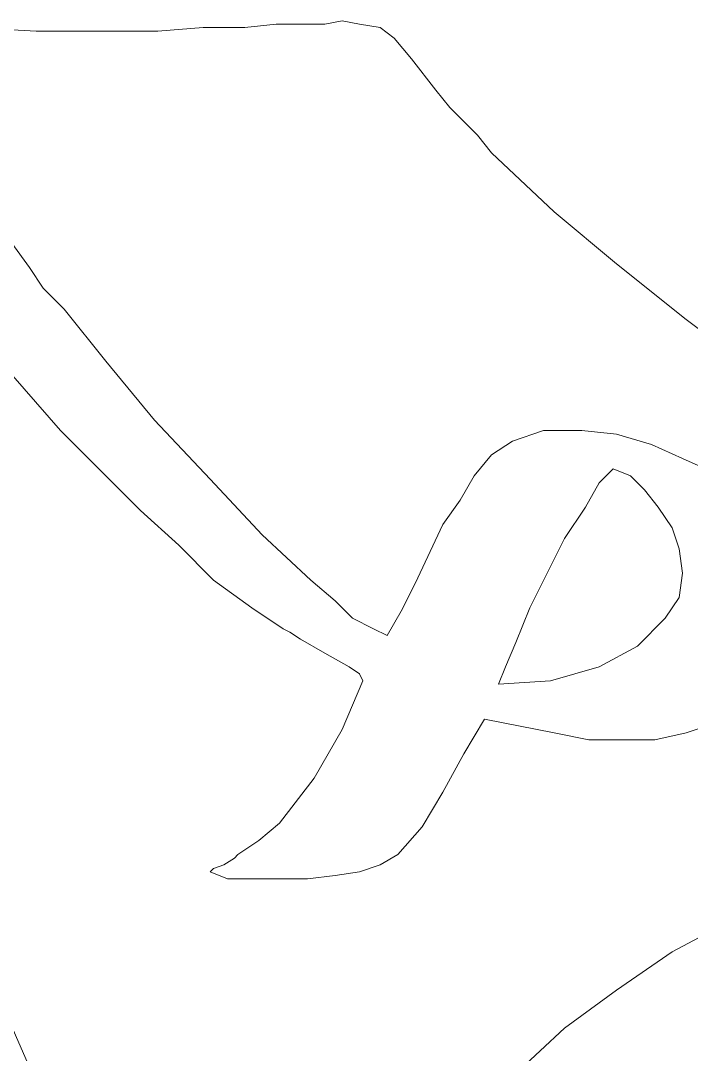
# Model space of a CAD drawing. Header units: centimetres. Extents: x -51 to 51, y -37 to 37.
# Drawn here: x 0.89 to 5.99, y -8.39 to -0.53 of the extents above; entities that cross this region are included whole.
import ezdxf

# ---------------------------------------------------------------- set-up
doc = ezdxf.new("R2010")
doc.units = ezdxf.units.CM
doc.header["$MEASUREMENT"] = 0
doc.layers.add('Layer 1', color=7, linetype='Continuous')

msp = doc.modelspace()

# ---------------------------------------------------------------- linework, layer by layer
at = {"layer": 'Layer 1', "lineweight": 9}
for points, knots in [([(1.5072, -0.60796), (1.5072, -0.60796), (1.00491, -0.60796), (1.00491, -0.60796), (1.00491, -0.60796), (1.00491, -0.60796), (0.50262, -0.58153), (0.50262, -0.58153), (0.50262, -0.58153), (0.50262, -0.58153), (-0.02611, -0.55509), (-0.02611, -0.55509), (-0.02611, -0.55509), (-0.02611, -0.55509), (-0.52841, -0.52865), (-0.52841, -0.52865)], [0, 0, 0, 0, 0.2, 0.2, 0.2, 0.2, 0.4, 0.4, 0.4, 0.4, 0.6, 0.6, 0.6, 0.6, 1, 1, 1, 1]), ([(-0.52841, -0.52865), (-0.52841, -0.52865), (-0.42266, -0.68727), (-0.42266, -0.68727), (-0.42266, -0.68727), (-0.42266, -0.68727), (-0.26404, -0.89876), (-0.26404, -0.89876), (-0.26404, -0.89876), (-0.26404, -0.89876), (-0.07899, -1.13669), (-0.07899, -1.13669), (-0.07899, -1.13669), (-0.07899, -1.13669), (0.15894, -1.42749), (0.15894, -1.42749), (0.15894, -1.42749), (0.15894, -1.42749), (0.39687, -1.71829), (0.39687, -1.71829), (0.39687, -1.71829), (0.39687, -1.71829), (0.60836, -1.98266), (0.60836, -1.98266), (0.60836, -1.98266), (0.60836, -1.98266), (0.81985, -2.22059), (0.81985, -2.22059), (0.81985, -2.22059), (0.81985, -2.22059), (0.95204, -2.40564), (0.95204, -2.40564)], [0, 0, 0, 0, 0.1111111, 0.1111111, 0.1111111, 0.1111111, 0.2222222, 0.2222222, 0.2222222, 0.2222222, 0.3333333, 0.3333333, 0.3333333, 0.3333333, 0.4444444, 0.4444444, 0.4444444, 0.4444444, 0.5555556, 0.5555556, 0.5555556, 0.5555556, 0.6666667, 0.6666667, 0.6666667, 0.6666667, 0.7777778, 0.7777778, 0.7777778, 0.7777778, 1, 1, 1, 1]), ([(4.04511, -1.05738), (4.04511, -1.05738), (3.86005, -0.81945), (3.86005, -0.81945), (3.86005, -0.81945), (3.86005, -0.81945), (3.72787, -0.66083), (3.72787, -0.66083), (3.72787, -0.66083), (3.72787, -0.66083), (3.62212, -0.58153), (3.62212, -0.58153), (3.62212, -0.58153), (3.62212, -0.58153), (3.4635, -0.55509), (3.4635, -0.55509), (3.4635, -0.55509), (3.4635, -0.55509), (3.33132, -0.52865), (3.33132, -0.52865), (3.33132, -0.52865), (3.33132, -0.52865), (3.19914, -0.55509), (3.19914, -0.55509), (3.19914, -0.55509), (3.19914, -0.55509), (3.04052, -0.55509), (3.04052, -0.55509), (3.04052, -0.55509), (3.04052, -0.55509), (2.82903, -0.55509), (2.82903, -0.55509), (2.82903, -0.55509), (2.82903, -0.55509), (2.5911, -0.58153), (2.5911, -0.58153), (2.5911, -0.58153), (2.5911, -0.58153), (2.27386, -0.58153), (2.27386, -0.58153), (2.27386, -0.58153), (2.27386, -0.58153), (1.93019, -0.60796), (1.93019, -0.60796), (1.93019, -0.60796), (1.93019, -0.60796), (1.5072, -0.60796), (1.5072, -0.60796)], [0, 0, 0, 0, 0.0769231, 0.0769231, 0.0769231, 0.0769231, 0.1538462, 0.1538462, 0.1538462, 0.1538462, 0.2307692, 0.2307692, 0.2307692, 0.2307692, 0.3076923, 0.3076923, 0.3076923, 0.3076923, 0.3846154, 0.3846154, 0.3846154, 0.3846154, 0.4615385, 0.4615385, 0.4615385, 0.4615385, 0.5384615, 0.5384615, 0.5384615, 0.5384615, 0.6153846, 0.6153846, 0.6153846, 0.6153846, 0.6923077, 0.6923077, 0.6923077, 0.6923077, 0.7692308, 0.7692308, 0.7692308, 0.7692308, 0.8461538, 0.8461538, 0.8461538, 0.8461538, 1, 1, 1, 1]), ([(4.46809, -1.53324), (4.46809, -1.53324), (4.36234, -1.40106), (4.36234, -1.40106), (4.36234, -1.40106), (4.36234, -1.40106), (4.2566, -1.29531), (4.2566, -1.29531), (4.2566, -1.29531), (4.2566, -1.29531), (4.15085, -1.18956), (4.15085, -1.18956), (4.15085, -1.18956), (4.15085, -1.18956), (4.04511, -1.05738), (4.04511, -1.05738)], [0, 0, 0, 0, 0.2, 0.2, 0.2, 0.2, 0.4, 0.4, 0.4, 0.4, 0.6, 0.6, 0.6, 0.6, 1, 1, 1, 1]), ([(5.4198, -2.37921), (5.4198, -2.37921), (4.94395, -1.98266), (4.94395, -1.98266), (4.94395, -1.98266), (4.94395, -1.98266), (4.46809, -1.53324), (4.46809, -1.53324)], [0, 0, 0, 0, 0.3333333, 0.3333333, 0.3333333, 0.3333333, 1, 1, 1, 1]), ([(0.95204, -2.40564), (0.95204, -2.40564), (1.05778, -2.56426), (1.05778, -2.56426), (1.05778, -2.56426), (1.05778, -2.56426), (1.2164, -2.72288), (1.2164, -2.72288), (1.2164, -2.72288), (1.2164, -2.72288), (1.53364, -3.11943), (1.53364, -3.11943), (1.53364, -3.11943), (1.53364, -3.11943), (1.90375, -3.56885), (1.90375, -3.56885), (1.90375, -3.56885), (1.90375, -3.56885), (2.32673, -4.01827), (2.32673, -4.01827), (2.32673, -4.01827), (2.32673, -4.01827), (2.72328, -4.44125), (2.72328, -4.44125), (2.72328, -4.44125), (2.72328, -4.44125), (3.09339, -4.78493), (3.09339, -4.78493), (3.09339, -4.78493), (3.09339, -4.78493), (3.27845, -4.94354), (3.27845, -4.94354), (3.27845, -4.94354), (3.27845, -4.94354), (3.41063, -5.07573), (3.41063, -5.07573), (3.41063, -5.07573), (3.41063, -5.07573), (3.56925, -5.15504), (3.56925, -5.15504), (3.56925, -5.15504), (3.56925, -5.15504), (3.67499, -5.20791), (3.67499, -5.20791)], [0, 0, 0, 0, 0.0833333, 0.0833333, 0.0833333, 0.0833333, 0.1666667, 0.1666667, 0.1666667, 0.1666667, 0.25, 0.25, 0.25, 0.25, 0.3333333, 0.3333333, 0.3333333, 0.3333333, 0.4166667, 0.4166667, 0.4166667, 0.4166667, 0.5, 0.5, 0.5, 0.5, 0.5833333, 0.5833333, 0.5833333, 0.5833333, 0.6666667, 0.6666667, 0.6666667, 0.6666667, 0.75, 0.75, 0.75, 0.75, 0.8333333, 0.8333333, 0.8333333, 0.8333333, 1, 1, 1, 1]), ([(10.09906, -5.04929), (10.09906, -5.04929), (9.46458, -4.81136), (9.46458, -4.81136), (9.46458, -4.81136), (9.46458, -4.81136), (8.85655, -4.547), (8.85655, -4.547), (8.85655, -4.547), (8.85655, -4.547), (8.22207, -4.2562), (8.22207, -4.2562), (8.22207, -4.2562), (8.22207, -4.2562), (7.64047, -3.93896), (7.64047, -3.93896), (7.64047, -3.93896), (7.64047, -3.93896), (7.05886, -3.56885), (7.05886, -3.56885), (7.05886, -3.56885), (7.05886, -3.56885), (6.47726, -3.19874), (6.47726, -3.19874), (6.47726, -3.19874), (6.47726, -3.19874), (5.94853, -2.80219), (5.94853, -2.80219), (5.94853, -2.80219), (5.94853, -2.80219), (5.4198, -2.37921), (5.4198, -2.37921)], [0, 0, 0, 0, 0.1111111, 0.1111111, 0.1111111, 0.1111111, 0.2222222, 0.2222222, 0.2222222, 0.2222222, 0.3333333, 0.3333333, 0.3333333, 0.3333333, 0.4444444, 0.4444444, 0.4444444, 0.4444444, 0.5555556, 0.5555556, 0.5555556, 0.5555556, 0.6666667, 0.6666667, 0.6666667, 0.6666667, 0.7777778, 0.7777778, 0.7777778, 0.7777778, 1, 1, 1, 1]), ([(2.8819, -5.15504), (2.8819, -5.15504), (2.64397, -4.99642), (2.64397, -4.99642), (2.64397, -4.99642), (2.64397, -4.99642), (2.35317, -4.78493), (2.35317, -4.78493), (2.35317, -4.78493), (2.35317, -4.78493), (2.08881, -4.52056), (2.08881, -4.52056), (2.08881, -4.52056), (2.08881, -4.52056), (1.798, -4.2562), (1.798, -4.2562), (1.798, -4.2562), (1.798, -4.2562), (1.18997, -3.64816), (1.18997, -3.64816), (1.18997, -3.64816), (1.18997, -3.64816), (0.6348, -3.01368), (0.6348, -3.01368)], [0, 0, 0, 0, 0.1428571, 0.1428571, 0.1428571, 0.1428571, 0.2857143, 0.2857143, 0.2857143, 0.2857143, 0.4285714, 0.4285714, 0.4285714, 0.4285714, 0.5714286, 0.5714286, 0.5714286, 0.5714286, 0.7142857, 0.7142857, 0.7142857, 0.7142857, 1, 1, 1, 1]), ([(4.62671, -3.72747), (4.62671, -3.72747), (4.86464, -3.64816), (4.86464, -3.64816), (4.86464, -3.64816), (4.86464, -3.64816), (5.15544, -3.64816), (5.15544, -3.64816), (5.15544, -3.64816), (5.15544, -3.64816), (5.4198, -3.67459), (5.4198, -3.67459), (5.4198, -3.67459), (5.4198, -3.67459), (5.68417, -3.7539), (5.68417, -3.7539), (5.68417, -3.7539), (5.68417, -3.7539), (5.9221, -3.85965), (5.9221, -3.85965), (5.9221, -3.85965), (5.9221, -3.85965), (6.16002, -3.96539), (6.16002, -3.96539), (6.16002, -3.96539), (6.16002, -3.96539), (6.34508, -4.09758), (6.34508, -4.09758), (6.34508, -4.09758), (6.34508, -4.09758), (6.47726, -4.20332), (6.47726, -4.20332)], [0, 0, 0, 0, 0.1111111, 0.1111111, 0.1111111, 0.1111111, 0.2222222, 0.2222222, 0.2222222, 0.2222222, 0.3333333, 0.3333333, 0.3333333, 0.3333333, 0.4444444, 0.4444444, 0.4444444, 0.4444444, 0.5555556, 0.5555556, 0.5555556, 0.5555556, 0.6666667, 0.6666667, 0.6666667, 0.6666667, 0.7777778, 0.7777778, 0.7777778, 0.7777778, 1, 1, 1, 1]), ([(3.67499, -5.20791), (3.67499, -5.20791), (3.78074, -5.02285), (3.78074, -5.02285), (3.78074, -5.02285), (3.78074, -5.02285), (3.88649, -4.81136), (3.88649, -4.81136), (3.88649, -4.81136), (3.88649, -4.81136), (4.09798, -4.36194), (4.09798, -4.36194), (4.09798, -4.36194), (4.09798, -4.36194), (4.23016, -4.17689), (4.23016, -4.17689), (4.23016, -4.17689), (4.23016, -4.17689), (4.33591, -3.99183), (4.33591, -3.99183), (4.33591, -3.99183), (4.33591, -3.99183), (4.46809, -3.83321), (4.46809, -3.83321), (4.46809, -3.83321), (4.46809, -3.83321), (4.62671, -3.72747), (4.62671, -3.72747)], [0, 0, 0, 0, 0.125, 0.125, 0.125, 0.125, 0.25, 0.25, 0.25, 0.25, 0.375, 0.375, 0.375, 0.375, 0.5, 0.5, 0.5, 0.5, 0.625, 0.625, 0.625, 0.625, 0.75, 0.75, 0.75, 0.75, 1, 1, 1, 1]), ([(4.52096, -5.57802), (4.52096, -5.57802), (4.57384, -5.44584), (4.57384, -5.44584), (4.57384, -5.44584), (4.57384, -5.44584), (4.65314, -5.26078), (4.65314, -5.26078), (4.65314, -5.26078), (4.65314, -5.26078), (4.75889, -4.99642), (4.75889, -4.99642), (4.75889, -4.99642), (4.75889, -4.99642), (4.89107, -4.73205), (4.89107, -4.73205), (4.89107, -4.73205), (4.89107, -4.73205), (5.02326, -4.46769), (5.02326, -4.46769), (5.02326, -4.46769), (5.02326, -4.46769), (5.18187, -4.22976), (5.18187, -4.22976), (5.18187, -4.22976), (5.18187, -4.22976), (5.28762, -4.0447), (5.28762, -4.0447), (5.28762, -4.0447), (5.28762, -4.0447), (5.39337, -3.93896), (5.39337, -3.93896)], [0, 0, 0, 0, 0.1111111, 0.1111111, 0.1111111, 0.1111111, 0.2222222, 0.2222222, 0.2222222, 0.2222222, 0.3333333, 0.3333333, 0.3333333, 0.3333333, 0.4444444, 0.4444444, 0.4444444, 0.4444444, 0.5555556, 0.5555556, 0.5555556, 0.5555556, 0.6666667, 0.6666667, 0.6666667, 0.6666667, 0.7777778, 0.7777778, 0.7777778, 0.7777778, 1, 1, 1, 1]), ([(5.39337, -3.93896), (5.39337, -3.93896), (5.52555, -3.99183), (5.52555, -3.99183), (5.52555, -3.99183), (5.52555, -3.99183), (5.63129, -4.09758), (5.63129, -4.09758), (5.63129, -4.09758), (5.63129, -4.09758), (5.73704, -4.22976), (5.73704, -4.22976), (5.73704, -4.22976), (5.73704, -4.22976), (5.84279, -4.38838), (5.84279, -4.38838), (5.84279, -4.38838), (5.84279, -4.38838), (5.89566, -4.547), (5.89566, -4.547), (5.89566, -4.547), (5.89566, -4.547), (5.9221, -4.73205), (5.9221, -4.73205), (5.9221, -4.73205), (5.9221, -4.73205), (5.89566, -4.91711), (5.89566, -4.91711), (5.89566, -4.91711), (5.89566, -4.91711), (5.78991, -5.07573), (5.78991, -5.07573)], [0, 0, 0, 0, 0.1111111, 0.1111111, 0.1111111, 0.1111111, 0.2222222, 0.2222222, 0.2222222, 0.2222222, 0.3333333, 0.3333333, 0.3333333, 0.3333333, 0.4444444, 0.4444444, 0.4444444, 0.4444444, 0.5555556, 0.5555556, 0.5555556, 0.5555556, 0.6666667, 0.6666667, 0.6666667, 0.6666667, 0.7777778, 0.7777778, 0.7777778, 0.7777778, 1, 1, 1, 1]), ([(5.78991, -5.07573), (5.78991, -5.07573), (5.57842, -5.28722), (5.57842, -5.28722), (5.57842, -5.28722), (5.57842, -5.28722), (5.28762, -5.44584), (5.28762, -5.44584), (5.28762, -5.44584), (5.28762, -5.44584), (4.91751, -5.55158), (4.91751, -5.55158), (4.91751, -5.55158), (4.91751, -5.55158), (4.52096, -5.57802), (4.52096, -5.57802)], [0, 0, 0, 0, 0.2, 0.2, 0.2, 0.2, 0.4, 0.4, 0.4, 0.4, 0.6, 0.6, 0.6, 0.6, 1, 1, 1, 1]), ([(3.48994, -5.55158), (3.48994, -5.55158), (3.4635, -5.49871), (3.4635, -5.49871), (3.4635, -5.49871), (3.4635, -5.49871), (3.38419, -5.44584), (3.38419, -5.44584), (3.38419, -5.44584), (3.38419, -5.44584), (3.19914, -5.34009), (3.19914, -5.34009), (3.19914, -5.34009), (3.19914, -5.34009), (3.01408, -5.23435), (3.01408, -5.23435), (3.01408, -5.23435), (3.01408, -5.23435), (2.93477, -5.18147), (2.93477, -5.18147), (2.93477, -5.18147), (2.93477, -5.18147), (2.8819, -5.15504), (2.8819, -5.15504)], [0, 0, 0, 0, 0.1428571, 0.1428571, 0.1428571, 0.1428571, 0.2857143, 0.2857143, 0.2857143, 0.2857143, 0.4285714, 0.4285714, 0.4285714, 0.4285714, 0.5714286, 0.5714286, 0.5714286, 0.5714286, 0.7142857, 0.7142857, 0.7142857, 0.7142857, 1, 1, 1, 1]), ([(2.53823, -6.87341), (2.53823, -6.87341), (2.69684, -6.76766), (2.69684, -6.76766), (2.69684, -6.76766), (2.69684, -6.76766), (2.85546, -6.63548), (2.85546, -6.63548), (2.85546, -6.63548), (2.85546, -6.63548), (3.11983, -6.29181), (3.11983, -6.29181), (3.11983, -6.29181), (3.11983, -6.29181), (3.33132, -5.92169), (3.33132, -5.92169), (3.33132, -5.92169), (3.33132, -5.92169), (3.48994, -5.55158), (3.48994, -5.55158)], [0, 0, 0, 0, 0.1666667, 0.1666667, 0.1666667, 0.1666667, 0.3333333, 0.3333333, 0.3333333, 0.3333333, 0.5, 0.5, 0.5, 0.5, 0.6666667, 0.6666667, 0.6666667, 0.6666667, 1, 1, 1, 1]), ([(6.42439, -5.73664), (6.42439, -5.73664), (6.18646, -5.86882), (6.18646, -5.86882), (6.18646, -5.86882), (6.18646, -5.86882), (5.94853, -5.94813), (5.94853, -5.94813), (5.94853, -5.94813), (5.94853, -5.94813), (5.7106, -6.001), (5.7106, -6.001), (5.7106, -6.001), (5.7106, -6.001), (5.44624, -6.001), (5.44624, -6.001), (5.44624, -6.001), (5.44624, -6.001), (5.20831, -6.001), (5.20831, -6.001), (5.20831, -6.001), (5.20831, -6.001), (4.94395, -5.94813), (4.94395, -5.94813), (4.94395, -5.94813), (4.94395, -5.94813), (4.41522, -5.84239), (4.41522, -5.84239)], [0, 0, 0, 0, 0.125, 0.125, 0.125, 0.125, 0.25, 0.25, 0.25, 0.25, 0.375, 0.375, 0.375, 0.375, 0.5, 0.5, 0.5, 0.5, 0.625, 0.625, 0.625, 0.625, 0.75, 0.75, 0.75, 0.75, 1, 1, 1, 1]), ([(4.41522, -5.84239), (4.41522, -5.84239), (4.2566, -6.10675), (4.2566, -6.10675), (4.2566, -6.10675), (4.2566, -6.10675), (4.09798, -6.39755), (4.09798, -6.39755), (4.09798, -6.39755), (4.09798, -6.39755), (3.93936, -6.66192), (3.93936, -6.66192), (3.93936, -6.66192), (3.93936, -6.66192), (3.7543, -6.87341), (3.7543, -6.87341)], [0, 0, 0, 0, 0.2, 0.2, 0.2, 0.2, 0.4, 0.4, 0.4, 0.4, 0.6, 0.6, 0.6, 0.6, 1, 1, 1, 1]), ([(4.65314, -8.53891), (4.65314, -8.53891), (5.02326, -8.19523), (5.02326, -8.19523), (5.02326, -8.19523), (5.02326, -8.19523), (5.4198, -7.90443), (5.4198, -7.90443), (5.4198, -7.90443), (5.4198, -7.90443), (5.84279, -7.61363), (5.84279, -7.61363), (5.84279, -7.61363), (5.84279, -7.61363), (6.29221, -7.3757), (6.29221, -7.3757), (6.29221, -7.3757), (6.29221, -7.3757), (7.21748, -6.95272), (7.21748, -6.95272), (7.21748, -6.95272), (7.21748, -6.95272), (8.19563, -6.60904), (8.19563, -6.60904)], [0, 0, 0, 0, 0.1428571, 0.1428571, 0.1428571, 0.1428571, 0.2857143, 0.2857143, 0.2857143, 0.2857143, 0.4285714, 0.4285714, 0.4285714, 0.4285714, 0.5714286, 0.5714286, 0.5714286, 0.5714286, 0.7142857, 0.7142857, 0.7142857, 0.7142857, 1, 1, 1, 1]), ([(3.7543, -6.87341), (3.7543, -6.87341), (3.62212, -6.95272), (3.62212, -6.95272), (3.62212, -6.95272), (3.62212, -6.95272), (3.4635, -7.00559), (3.4635, -7.00559), (3.4635, -7.00559), (3.4635, -7.00559), (3.27845, -7.03203), (3.27845, -7.03203), (3.27845, -7.03203), (3.27845, -7.03203), (3.06696, -7.05846), (3.06696, -7.05846), (3.06696, -7.05846), (3.06696, -7.05846), (2.64397, -7.05846), (2.64397, -7.05846), (2.64397, -7.05846), (2.64397, -7.05846), (2.45892, -7.05846), (2.45892, -7.05846), (2.45892, -7.05846), (2.45892, -7.05846), (2.32673, -7.00559), (2.32673, -7.00559)], [0, 0, 0, 0, 0.125, 0.125, 0.125, 0.125, 0.25, 0.25, 0.25, 0.25, 0.375, 0.375, 0.375, 0.375, 0.5, 0.5, 0.5, 0.5, 0.625, 0.625, 0.625, 0.625, 0.75, 0.75, 0.75, 0.75, 1, 1, 1, 1]), ([(2.32673, -7.00559), (2.32673, -7.00559), (2.35317, -6.97915), (2.35317, -6.97915), (2.35317, -6.97915), (2.35317, -6.97915), (2.43248, -6.95272), (2.43248, -6.95272), (2.43248, -6.95272), (2.43248, -6.95272), (2.51179, -6.89984), (2.51179, -6.89984), (2.51179, -6.89984), (2.51179, -6.89984), (2.53823, -6.87341), (2.53823, -6.87341)], [0, 0, 0, 0, 0.2, 0.2, 0.2, 0.2, 0.4, 0.4, 0.4, 0.4, 0.6, 0.6, 0.6, 0.6, 1, 1, 1, 1]), ([(0.60836, -7.6665), (0.60836, -7.6665), (0.66124, -7.77225), (0.66124, -7.77225), (0.66124, -7.77225), (0.66124, -7.77225), (0.71411, -7.90443), (0.71411, -7.90443), (0.71411, -7.90443), (0.71411, -7.90443), (0.76698, -8.06305), (0.76698, -8.06305), (0.76698, -8.06305), (0.76698, -8.06305), (0.84629, -8.24811), (0.84629, -8.24811), (0.84629, -8.24811), (0.84629, -8.24811), (1.03135, -8.67109), (1.03135, -8.67109), (1.03135, -8.67109), (1.03135, -8.67109), (1.2164, -9.12051), (1.2164, -9.12051), (1.2164, -9.12051), (1.2164, -9.12051), (1.40146, -9.6228), (1.40146, -9.6228), (1.40146, -9.6228), (1.40146, -9.6228), (1.58651, -10.07222), (1.58651, -10.07222), (1.58651, -10.07222), (1.58651, -10.07222), (1.71869, -10.52164), (1.71869, -10.52164), (1.71869, -10.52164), (1.71869, -10.52164), (1.85088, -10.86532), (1.85088, -10.86532)], [0, 0, 0, 0, 0.0909091, 0.0909091, 0.0909091, 0.0909091, 0.1818182, 0.1818182, 0.1818182, 0.1818182, 0.2727273, 0.2727273, 0.2727273, 0.2727273, 0.3636364, 0.3636364, 0.3636364, 0.3636364, 0.4545455, 0.4545455, 0.4545455, 0.4545455, 0.5454545, 0.5454545, 0.5454545, 0.5454545, 0.6363636, 0.6363636, 0.6363636, 0.6363636, 0.7272727, 0.7272727, 0.7272727, 0.7272727, 0.8181818, 0.8181818, 0.8181818, 0.8181818, 1, 1, 1, 1])]:
    msp.add_open_spline(points, degree=3, knots=knots, dxfattribs=at)

doc.saveas('drawing.dxf')
